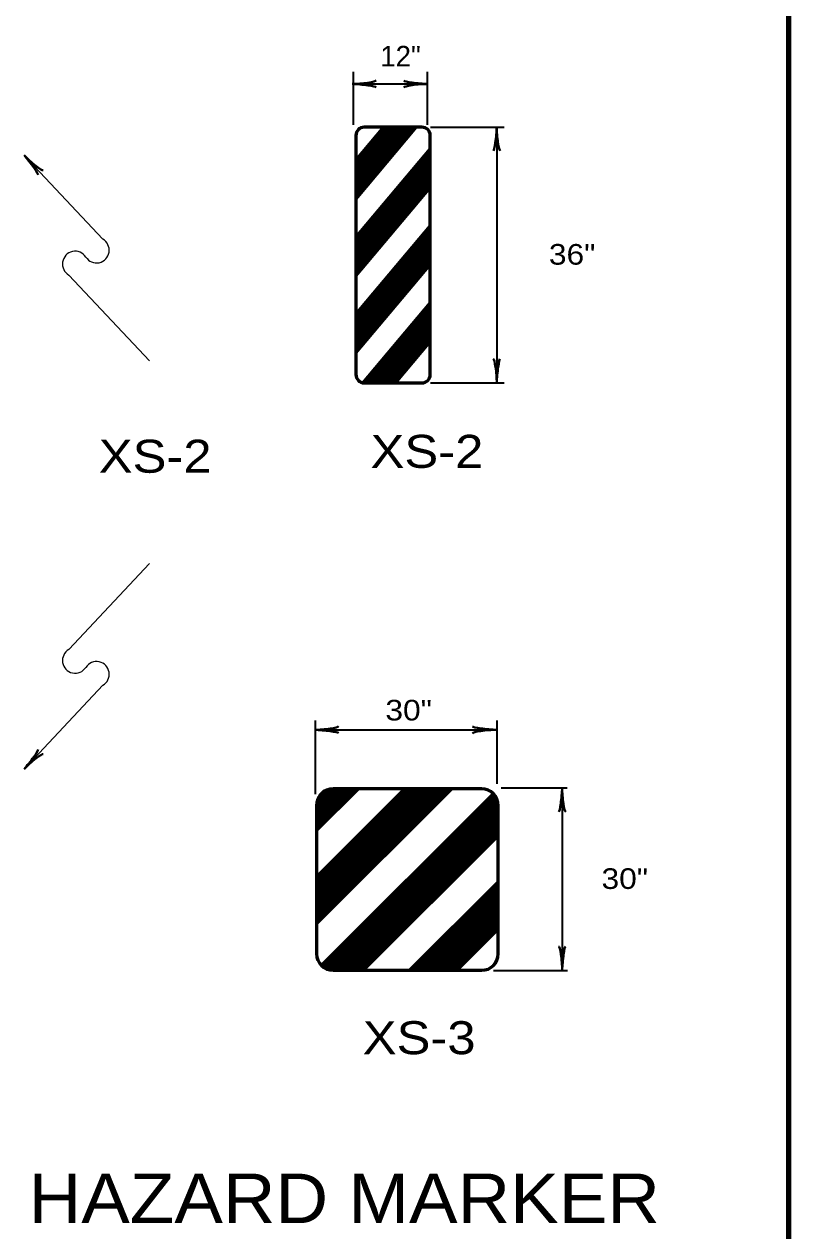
# Model space of a CAD drawing. Extents: x -1843 to -987, y 1073 to 1617.
# Drawn here: x -1105 to -993.8, y 1298.6 to 1474.2 of the extents above; entities that cross this region are included whole.
import ezdxf
from ezdxf.enums import TextEntityAlignment as Align

# ---------------------------------------------------------------- set-up
doc = ezdxf.new("R2010")
doc.units = 0
doc.header["$LTSCALE"] = 1.2
doc.layers.add('1', color=7, linetype='Continuous', lineweight=53)

msp = doc.modelspace()

# ---------------------------------------------------------------- linework, layer by layer
at = {"layer": '1', "lineweight": 158}
msp.add_line((-993.822, 1084.318), (-993.822, 1610.418), dxfattribs=at)
at = {"layer": '1', "lineweight": 13}
msp.add_line((-993.822, 1084.318), (-993.822, 1610.418), dxfattribs=at)
at = {"layer": '1', "lineweight": 35}
for p, q in [((-1057.149, 1459.516), (-1057.149, 1467.22)), ((-1046.35, 1459.516), (-1046.35, 1467.22)), ((-1057.284, 1465.455), (-1046.348, 1465.455)), ((-1045.947, 1459.178), (-1035.2, 1459.178)), ((-1036.297, 1459.178), (-1036.297, 1421.993)), ((-1045.947, 1421.978), (-1035.2, 1421.978)), ((-1062.693, 1372.873), (-1062.693, 1362.126)), ((-1036.293, 1372.873), (-1036.293, 1363.643)), ((-1062.774, 1371.497), (-1036.364, 1371.497)), ((-1035.674, 1363.034), (-1026.044, 1363.034)), ((-1026.785, 1363.039), (-1026.785, 1336.543)), ((-1036.748, 1336.504), (-1026.001, 1336.504))]:
    msp.add_line(p, q, dxfattribs=at)
at = {"layer": '1'}
for p, q in [((-1056.781, 1454.325), (-1052.713, 1459.172)), ((-1056.772, 1454.318), (-1052.705, 1459.165)), ((-1056.772, 1448.717), (-1048.005, 1459.165)), ((-1056.772, 1453.902), (-1052.356, 1459.165)), ((-1056.772, 1453.767), (-1052.243, 1459.165)), ((-1056.772, 1453.417), (-1051.949, 1459.165)), ((-1056.772, 1452.986), (-1051.587, 1459.165)), ((-1056.772, 1452.69), (-1051.339, 1459.165)), ((-1056.772, 1452.34), (-1051.045, 1459.165)), ((-1056.772, 1451.761), (-1050.56, 1459.165)), ((-1056.772, 1451.613), (-1050.435, 1459.165)), ((-1056.772, 1451.237), (-1050.12, 1459.165)), ((-1056.772, 1450.7), (-1049.669, 1459.165)), ((-1056.772, 1450.324), (-1049.353, 1459.165)), ((-1056.772, 1450.028), (-1049.105, 1459.165)), ((-1056.772, 1449.517), (-1048.676, 1459.165)), ((-1056.772, 1449.019), (-1048.258, 1459.165)), ((-1056.772, 1449.803), (-1048.916, 1459.165)), ((-1056.772, 1449.937), (-1049.029, 1459.165)), ((-1056.772, 1450.072), (-1049.142, 1459.165)), ((-1056.772, 1451.082), (-1049.989, 1459.165)), ((-1056.772, 1451.365), (-1050.227, 1459.165)), ((-1056.772, 1451.943), (-1050.712, 1459.165)), ((-1056.772, 1453.194), (-1051.762, 1459.165)), ((-1056.772, 1454.04), (-1052.472, 1459.165)), ((-1056.772, 1453.622), (-1052.121, 1459.165)), ((-1056.772, 1453.272), (-1051.827, 1459.165)), ((-1056.772, 1452.4), (-1051.096, 1459.165)), ((-1056.772, 1452.185), (-1050.915, 1459.165)), ((-1056.772, 1452.05), (-1050.802, 1459.165)), ((-1056.772, 1450.841), (-1049.787, 1459.165)), ((-1056.772, 1449.336), (-1048.524, 1459.165)), ((-1056.635, 1454.203), (-1052.568, 1459.05)), ((-1056.562, 1454.142), (-1052.347, 1459.165)), ((-1056.516, 1454.103), (-1052.449, 1458.95)), ((-1056.51, 1454.098), (-1052.258, 1459.165)), ((-1047.172, 1459.165), (-1055.572, 1459.165)), ((-1055.221, 1453.016), (-1050.062, 1459.165)), ((-1056.772, 1453.153), (-1052.131, 1458.683)), ((-1056.772, 1452.979), (-1052.045, 1458.611)), ((-1056.772, 1457.965), (-1056.772, 1423.165)), ((-1056.098, 1453.753), (-1052.031, 1458.6)), ((-1055.967, 1453.642), (-1051.9, 1458.489)), ((-1055.828, 1453.525), (-1051.76, 1458.372)), ((-1055.828, 1453.525), (-1051.76, 1458.372)), ((-1055.794, 1453.497), (-1051.727, 1458.345)), ((-1054.821, 1452.68), (-1050.753, 1457.528)), ((-1054.416, 1452.341), (-1050.348, 1457.188)), ((-1054.319, 1452.259), (-1050.251, 1457.106)), ((-1045.972, 1423.165), (-1045.972, 1457.965)), ((-1056.772, 1443.116), (-1045.972, 1455.987)), ((-1056.772, 1442.708), (-1045.972, 1455.579)), ((-1056.772, 1442.486), (-1045.972, 1455.357)), ((-1054.177, 1452.14), (-1050.109, 1456.987)), ((-1056.772, 1442.089), (-1045.972, 1454.96)), ((-1056.772, 1441.91), (-1045.972, 1454.781)), ((-1056.772, 1441.557), (-1045.972, 1454.428)), ((-1056.772, 1441.325), (-1045.972, 1454.196)), ((-1056.772, 1441.112), (-1045.972, 1453.983)), ((-1056.772, 1440.794), (-1045.972, 1453.665)), ((-1056.772, 1440.566), (-1045.972, 1453.437)), ((-1056.772, 1440.249), (-1045.972, 1453.12)), ((-1056.772, 1439.945), (-1045.972, 1452.816)), ((-1056.772, 1439.637), (-1045.972, 1452.508)), ((-1056.772, 1439.372), (-1045.972, 1452.243)), ((-1056.772, 1439.074), (-1045.972, 1451.945)), ((-1056.772, 1438.716), (-1045.972, 1451.587)), ((-1056.772, 1438.481), (-1045.972, 1451.352)), ((-1056.772, 1438.083), (-1045.972, 1450.954)), ((-1056.772, 1437.774), (-1045.972, 1450.645)), ((-1056.772, 1437.516), (-1045.972, 1450.387)), ((-1056.772, 1431.915), (-1045.972, 1444.786)), ((-1056.772, 1431.715), (-1045.972, 1444.586)), ((-1056.772, 1431.48), (-1045.972, 1444.351)), ((-1056.772, 1431.225), (-1045.972, 1444.096)), ((-1056.772, 1431.077), (-1045.972, 1443.948)), ((-1056.772, 1430.855), (-1045.972, 1443.726)), ((-1056.772, 1430.565), (-1045.972, 1443.436)), ((-1056.772, 1430.384), (-1045.972, 1443.255)), ((-1056.772, 1430.162), (-1045.972, 1443.033)), ((-1056.772, 1429.866), (-1045.972, 1442.737)), ((-1056.772, 1429.651), (-1045.972, 1442.522)), ((-1056.772, 1429.315), (-1045.972, 1442.186)), ((-1056.772, 1429.012), (-1045.972, 1441.883)), ((-1056.772, 1428.763), (-1045.972, 1441.634)), ((-1056.772, 1428.615), (-1045.972, 1441.486)), ((-1056.772, 1428.376), (-1045.972, 1441.246)), ((-1056.772, 1428.205), (-1045.972, 1441.076)), ((-1056.772, 1428.057), (-1045.972, 1440.928)), ((-1056.772, 1427.876), (-1045.972, 1440.747)), ((-1056.772, 1427.728), (-1045.972, 1440.599)), ((-1056.772, 1427.494), (-1045.972, 1440.365)), ((-1056.772, 1427.177), (-1045.972, 1440.048)), ((-1056.772, 1427.029), (-1045.972, 1439.9)), ((-1056.772, 1426.921), (-1045.972, 1439.792)), ((-1056.772, 1426.706), (-1045.972, 1439.577)), ((-1056.772, 1426.558), (-1045.972, 1439.429)), ((-1056.772, 1426.315), (-1045.972, 1439.186)), ((-1055.722, 1421.965), (-1045.972, 1433.585)), ((-1055.584, 1421.965), (-1045.972, 1433.42)), ((-1055.471, 1421.965), (-1045.972, 1433.285)), ((-1055.443, 1421.965), (-1045.972, 1433.252)), ((-1055.262, 1421.965), (-1045.972, 1433.036)), ((-1055.205, 1421.965), (-1045.972, 1432.969)), ((-1054.991, 1421.965), (-1045.972, 1432.713)), ((-1054.838, 1421.965), (-1045.972, 1432.531)), ((-1054.776, 1421.965), (-1045.972, 1432.458)), ((-1054.657, 1421.965), (-1045.972, 1432.316)), ((-1054.539, 1421.965), (-1045.972, 1432.175)), ((-1054.477, 1421.965), (-1045.972, 1432.101)), ((-1054.448, 1421.965), (-1045.972, 1432.067)), ((-1054.42, 1421.965), (-1045.972, 1432.033)), ((-1054.328, 1421.965), (-1045.972, 1431.923)), ((-1054.144, 1421.965), (-1045.972, 1431.704)), ((-1054.06, 1421.965), (-1045.972, 1431.604)), ((-1053.913, 1421.965), (-1045.972, 1431.428)), ((-1053.777, 1421.965), (-1045.972, 1431.266)), ((-1053.658, 1421.965), (-1045.972, 1431.125)), ((-1053.539, 1421.965), (-1045.972, 1430.983)), ((-1053.387, 1421.965), (-1045.972, 1430.802)), ((-1053.263, 1421.965), (-1045.972, 1430.654)), ((-1053.048, 1421.965), (-1045.972, 1430.398)), ((-1052.93, 1421.965), (-1045.972, 1430.257)), ((-1052.749, 1421.965), (-1045.972, 1430.041)), ((-1052.568, 1421.965), (-1045.972, 1429.826)), ((-1052.334, 1421.965), (-1045.972, 1429.547)), ((-1052.235, 1421.965), (-1045.972, 1429.429)), ((-1052.116, 1421.965), (-1045.972, 1429.287)), ((-1051.902, 1421.965), (-1045.972, 1429.032)), ((-1051.693, 1421.965), (-1045.972, 1428.783)), ((-1051.484, 1421.965), (-1045.972, 1428.534)), ((-1051.303, 1421.965), (-1045.972, 1428.318)), ((-1051.151, 1421.965), (-1045.972, 1428.137)), ((-1051.023, 1421.965), (-1045.972, 1427.984)), ((-1055.572, 1421.965), (-1047.172, 1421.965)), ((-1062.489, 1356.873), (-1056.453, 1362.908)), ((-1062.489, 1350.084), (-1049.665, 1362.908)), ((-1062.489, 1343.296), (-1042.877, 1362.908)), ((-1062.489, 1357.129), (-1056.71, 1362.908)), ((-1062.489, 1357.281), (-1056.862, 1362.908)), ((-1062.489, 1357.332), (-1056.912, 1362.908)), ((-1062.489, 1357.45), (-1057.03, 1362.908)), ((-1062.489, 1356.977), (-1056.558, 1362.908)), ((-1062.489, 1360.402), (-1059.983, 1362.908)), ((-1062.489, 1360.267), (-1059.848, 1362.908)), ((-1062.489, 1360.149), (-1059.73, 1362.908)), ((-1062.489, 1360.031), (-1059.612, 1362.908)), ((-1062.489, 1359.947), (-1059.527, 1362.908)), ((-1062.489, 1359.829), (-1059.409, 1362.908)), ((-1062.489, 1359.727), (-1059.308, 1362.908)), ((-1062.489, 1359.576), (-1059.156, 1362.908)), ((-1062.489, 1359.474), (-1059.055, 1362.908)), ((-1062.489, 1359.457), (-1059.038, 1362.908)), ((-1062.489, 1359.373), (-1058.954, 1362.908)), ((-1062.489, 1359.289), (-1058.869, 1362.908)), ((-1062.489, 1359.188), (-1058.768, 1362.908)), ((-1062.489, 1359.086), (-1058.667, 1362.908)), ((-1062.489, 1358.968), (-1058.549, 1362.908)), ((-1062.489, 1358.85), (-1058.431, 1362.908)), ((-1062.489, 1358.631), (-1058.211, 1362.908)), ((-1062.489, 1358.698), (-1058.279, 1362.908)), ((-1062.489, 1358.445), (-1058.026, 1362.908)), ((-1062.489, 1358.496), (-1058.077, 1362.908)), ((-1062.489, 1358.276), (-1057.857, 1362.908)), ((-1062.489, 1358.192), (-1057.773, 1362.908)), ((-1062.489, 1357.99), (-1057.57, 1362.908)), ((-1062.489, 1358.057), (-1057.638, 1362.908)), ((-1062.489, 1357.855), (-1057.435, 1362.908)), ((-1062.489, 1357.905), (-1057.486, 1362.908)), ((-1062.489, 1357.736), (-1057.317, 1362.908)), ((-1062.489, 1357.551), (-1057.132, 1362.908)), ((-1062.489, 1357.635), (-1057.216, 1362.908)), ((-1062.489, 1349.472), (-1049.053, 1362.908)), ((-1062.489, 1349.776), (-1049.356, 1362.908)), ((-1062.489, 1349.202), (-1048.783, 1362.908)), ((-1062.489, 1348.999), (-1048.58, 1362.908)), ((-1062.489, 1348.797), (-1048.378, 1362.908)), ((-1062.489, 1348.493), (-1048.074, 1362.908)), ((-1062.489, 1348.257), (-1047.838, 1362.908)), ((-1062.489, 1347.92), (-1047.5, 1362.908)), ((-1062.489, 1347.616), (-1047.197, 1362.908)), ((-1062.489, 1347.447), (-1047.028, 1362.908)), ((-1062.489, 1347.278), (-1046.859, 1362.908)), ((-1062.489, 1346.874), (-1046.454, 1362.908)), ((-1062.489, 1346.604), (-1046.184, 1362.908)), ((-1062.489, 1346.334), (-1045.915, 1362.908)), ((-1062.489, 1346.097), (-1045.678, 1362.908)), ((-1062.489, 1345.929), (-1045.51, 1362.908)), ((-1062.489, 1345.659), (-1045.24, 1362.908)), ((-1062.489, 1345.423), (-1045.003, 1362.908)), ((-1062.489, 1345.051), (-1044.632, 1362.908)), ((-1062.489, 1344.815), (-1044.396, 1362.908)), ((-1062.489, 1344.343), (-1043.924, 1362.908)), ((-1062.489, 1343.87), (-1043.451, 1362.908)), ((-1062.489, 1343.702), (-1043.282, 1362.908)), ((-1062.489, 1343.432), (-1043.013, 1362.908)), ((-1062.489, 1344.039), (-1043.62, 1362.908)), ((-1062.489, 1344.68), (-1044.261, 1362.908)), ((-1062.489, 1344.478), (-1044.059, 1362.908)), ((-1062.489, 1347.009), (-1046.589, 1362.908)), ((-1062.489, 1345.254), (-1044.835, 1362.908)), ((-1062.488, 1360.538), (-1060.118, 1362.908)), ((-1062.48, 1360.715), (-1060.295, 1362.899)), ((-1062.458, 1360.888), (-1060.469, 1362.878)), ((-1062.43, 1361.034), (-1060.615, 1362.85)), ((-1062.381, 1361.219), (-1060.799, 1362.8)), ((-1062.327, 1361.374), (-1060.954, 1362.746)), ((-1062.233, 1361.586), (-1061.166, 1362.653)), ((-1062.017, 1361.937), (-1061.517, 1362.436)), ((-1038.489, 1362.908), (-1060.089, 1362.908)), ((-1061.786, 1337.211), (-1036.792, 1362.205)), ((-1061.639, 1337.076), (-1036.657, 1362.059)), ((-1061.544, 1337), (-1036.58, 1361.963)), ((-1061.444, 1336.927), (-1036.508, 1361.863)), ((-1061.172, 1336.767), (-1036.347, 1361.592)), ((-1060.933, 1336.661), (-1036.242, 1361.352)), ((-1060.738, 1336.597), (-1036.178, 1361.157)), ((-1060.528, 1336.549), (-1036.129, 1360.947)), ((-1060.136, 1336.509), (-1036.089, 1360.556)), ((-1062.489, 1360.508), (-1062.489, 1338.908)), ((-1059.791, 1336.508), (-1036.089, 1360.211)), ((-1059.705, 1336.508), (-1036.089, 1360.124)), ((-1059.446, 1336.508), (-1036.089, 1359.865)), ((-1059.101, 1336.508), (-1036.089, 1359.52)), ((-1058.842, 1336.508), (-1036.089, 1359.261)), ((-1058.497, 1336.508), (-1036.089, 1358.916)), ((-1036.089, 1338.908), (-1036.089, 1360.508)), ((-1058.065, 1336.508), (-1036.089, 1358.485)), ((-1057.979, 1336.508), (-1036.089, 1358.398)), ((-1057.634, 1336.508), (-1036.089, 1358.053)), ((-1057.202, 1336.508), (-1036.089, 1357.622)), ((-1056.943, 1336.508), (-1036.089, 1357.363)), ((-1056.512, 1336.508), (-1036.089, 1356.931)), ((-1056.253, 1336.508), (-1036.089, 1356.672)), ((-1055.821, 1336.508), (-1036.089, 1356.241)), ((-1055.7, 1336.508), (-1036.089, 1356.12)), ((-1048.912, 1336.508), (-1036.089, 1349.332)), ((-1048.732, 1336.508), (-1036.089, 1349.151)), ((-1048.128, 1336.508), (-1036.089, 1348.547)), ((-1047.61, 1336.508), (-1036.089, 1348.029)), ((-1047.092, 1336.508), (-1036.089, 1347.511)), ((-1046.919, 1336.508), (-1036.089, 1347.339)), ((-1046.574, 1336.508), (-1036.089, 1346.994)), ((-1046.315, 1336.508), (-1036.089, 1346.735)), ((-1045.797, 1336.508), (-1036.089, 1346.217)), ((-1045.711, 1336.508), (-1036.089, 1346.131)), ((-1045.539, 1336.508), (-1036.089, 1345.958)), ((-1045.107, 1336.508), (-1036.089, 1345.526)), ((-1044.934, 1336.508), (-1036.089, 1345.354)), ((-1044.417, 1336.508), (-1036.089, 1344.836)), ((-1043.918, 1338.302), (-1036.089, 1346.131)), ((-1043.899, 1336.508), (-1036.089, 1344.318)), ((-1043.467, 1336.508), (-1036.089, 1343.887)), ((-1043.208, 1336.508), (-1036.089, 1343.628)), ((-1043.035, 1336.508), (-1036.089, 1343.455)), ((-1042.518, 1336.508), (-1036.089, 1342.937)), ((-1042.124, 1336.508), (-1036.089, 1342.543)), ((-1060.089, 1336.508), (-1038.489, 1336.508))]:
    msp.add_line(p, q, dxfattribs=at)
at = {"layer": '1', "lineweight": 25}
for p, q in [((-1105.006, 1455.067), (-1093.581, 1442.868)), ((-1098.512, 1437.66), (-1086.804, 1425.158)), ((-1098.512, 1383.181), (-1086.804, 1395.683)), ((-1105.006, 1365.774), (-1093.581, 1377.973))]:
    msp.add_line(p, q, dxfattribs=at)
at = {"layer": '1'}
for centre, radius, start, end in [((-1055.572, 1457.965), 1.2, 90, 180), ((-1047.172, 1457.965), 1.2, 0, 90), ((-1055.572, 1423.165), 1.2, 180, 270), ((-1047.172, 1423.165), 1.2, 270, 0), ((-1060.089, 1360.508), 2.4, 90, 180), ((-1038.489, 1360.508), 2.4, 0, 90), ((-1060.089, 1338.908), 2.4, 180, 270), ((-1038.489, 1338.908), 2.4, 270, 0)]:
    msp.add_arc(centre, radius, start, end, dxfattribs=at)
at = {"layer": '1', "lineweight": 25}
for centre, start, end in [((-1094.493, 1441.262), 212.7048, 60.42531), ((-1097.6, 1439.266), 32.7048, 240.42531), ((-1097.6, 1381.575), 119.57469, 327.2952), ((-1094.493, 1379.579), 299.57469, 147.2952)]:
    msp.add_arc(centre, 1.847, start, end, dxfattribs=at)
at = {"layer": '1', "lineweight": 40}
for centre, major_axis, ratio, start_param, end_param in [((-1055.975, 1465.786), (-2.143, -0.187), 0.122415, 0.8963533, 3.1415927), ((-1055.975, 1465.786), (-2.143, -0.187), 0.122415, 0.8963533, 3.1415927), ((-1047.693, 1465.708), (2.108, -0.211), 0.07063, 3.1407148, 5.41811), ((-1055.94, 1465.201), (2.108, -0.211), 0.07063, 6.2823074, 8.5597026), ((-1055.94, 1465.201), (2.108, -0.211), 0.07063, 6.2823074, 8.5597026), ((-1047.658, 1465.123), (2.143, 0.187), 0.122415, 0.8963533, 3.1415927), ((-1036.55, 1457.834), (-0.211, -2.108), 0.07063, 6.2823074, 8.5597026), ((-1035.965, 1457.869), (-0.187, 2.143), 0.122415, 0.8963533, 3.1415927), ((-1104.272, 1453.912), (-1.287, 1.683), 0.07063, 3.1407148, 5.41811), ((-1103.869, 1454.338), (-1.601, 1.436), 0.122415, 0.8963533, 3.1415927), ((-1036.628, 1423.303), (0.187, -2.143), 0.122415, 0.8963533, 3.1415927), ((-1036.043, 1423.338), (0.211, 2.108), 0.07063, 6.2823074, 8.5597026), ((-1061.465, 1371.828), (-2.143, -0.187), 0.122415, 0.8963533, 3.1415927), ((-1061.429, 1371.243), (2.108, -0.211), 0.07063, 6.2823074, 8.5597026), ((-1037.674, 1371.165), (2.143, 0.187), 0.122415, 0.8963533, 3.1415927), ((-1037.709, 1371.751), (2.108, -0.211), 0.07063, 3.1407148, 5.41811), ((-1104.272, 1366.929), (1.287, 1.683), 0.07063, 4.006668, 6.2840632), ((-1103.869, 1366.503), (-1.601, -1.436), 0.122415, 3.1415927, 5.386832), ((-1027.039, 1361.694), (-0.211, -2.108), 0.07063, 6.2823074, 8.5597026), ((-1026.453, 1361.729), (-0.187, 2.143), 0.122415, 0.8963533, 3.1415927), ((-1027.116, 1337.852), (0.187, -2.143), 0.122415, 0.8963533, 3.1415927), ((-1026.531, 1337.888), (0.211, 2.108), 0.07063, 6.2823074, 8.5597026)]:
    msp.add_ellipse(centre, major_axis=major_axis, ratio=ratio, start_param=start_param, end_param=end_param, dxfattribs=at)

# ---------------------------------------------------------------- texts
at = {"layer": '1'}
msp.add_text('12"', height=3, dxfattribs=at).set_placement((-1050.287, 1467.993), align=Align.CENTER)
for s, height, width, p in [('36"', 3, 1.15, (-1025.332, 1439.166)), ('XS-2', 4.8, 1.15, (-1085.966, 1408.896)), ('XS-2', 4.8, 1.15, (-1046.447, 1409.606)), ('30"', 3, 1.15, (-1049.106, 1372.857)), ('30"', 3, 1.15, (-1017.678, 1348.348)), ('XS-3', 4.8, 1.15, (-1047.582, 1324.306)), ('HAZARD MARKER', 7.2, 1.1, (-1058.464, 1299.732))]:
    msp.add_text(s, height=height, dxfattribs=dict(at, width=width)).set_placement(p, align=Align.CENTER)

doc.saveas('drawing.dxf')
